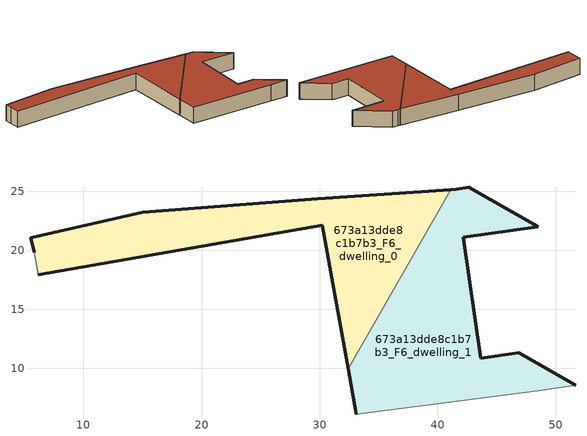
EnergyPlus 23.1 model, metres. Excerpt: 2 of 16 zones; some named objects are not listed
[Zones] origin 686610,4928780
673a13dde8c1b7b3_F6_dwelling_0
 floor to 673a13dde8c1b7b3_F5_dwelling_0 (EU_floor_Construction): 32.42,9.96 41.11,25.14 29.84,24.35 15.02,23.23 5.53,21.06 5.81,19.82 6.15,17.94 30.24,22.12 z18
 wall outside (EU_wall_Construction): 5.81,19.82 5.53,21.06 15.02,23.23 29.84,24.35 41.11,25.14 / 32.42,9.96 30.24,22.12 6.15,17.94 z18:21
 wall adiabatic (EU_wall_Construction): 6.15,17.94 5.81,19.82 z18:21
 wall to 673a13dde8c1b7b3_F6_dwelling_1 (EU_wall_Construction): 41.11,25.14 32.42,9.96 z18:21
 roof outside (EU_roof_Construction): 41.11,25.14 32.42,9.96 30.24,22.12 6.15,17.94 5.81,19.82 5.53,21.06 15.02,23.23 29.84,24.35 z21
673a13dde8c1b7b3_F6_dwelling_1
 floor to 673a13dde8c1b7b3_F5_dwelling_1 (EU_floor_Construction): 51.7,8.58 46.89,11.33 43.64,10.86 42.17,21.1 48.54,21.97 42.62,25.36 41.58,25.17 41.11,25.14 32.42,9.96 33.11,6.13 48.54,8.08 z18
 wall outside (EU_wall_Construction): 41.11,25.14 41.58,25.17 42.62,25.36 48.54,21.97 42.17,21.1 43.64,10.86 46.89,11.33 51.7,8.58 / 33.11,6.13 32.42,9.96 z18:21
 wall adiabatic (EU_wall_Construction): 51.7,8.58 48.54,8.08 33.11,6.13 z18:21
 roof outside (EU_roof_Construction): 48.54,21.97 42.17,21.1 43.64,10.86 46.89,11.33 51.7,8.58 48.54,8.08 33.11,6.13 32.42,9.96 41.11,25.14 41.58,25.17 42.62,25.36 z21
[Building]
EU S2 Campaign: North Axis=0; Terrain=City; Solar Distribution=FullExterior
[Site:Location]
Bologna: Latitude=44.5; Longitude=11.25; Time Zone=1; Elevation=37
[SizingPeriod:WeatherFileDays]
AnnualSizingPeriod: Begin Month=1; Begin Day of Month=1; End Month=12; End Day of Month=31; Day of Week for Start Day=Monday; Use Weather File Daylight Saving Period=No; Use Weather File Rain and Snow Indicators=No
[MATERIAL]
EU_InternalMass_Material: Roughness=MediumRough; Thickness=0.1; Conductivity=1; Density=1800; Specific Heat=900; Thermal Absorptance=0.9; Solar Absorptance=0.7; Visible Absorptance=0.7
[MATERIAL:NOMASS] Roughness=MediumRough; Thermal Absorptance=0.9; Solar Absorptance=0.7; Visible Absorptance=0.7
Name | Thermal Resistance
EU_wall_NoMass | 0.905828
EU_roof_NoMass | 0.37593
EU_floor_NoMass | 0.67114
[CONSTRUCTION]
EU_wall_Construction: EU_wall_NoMass
EU_roof_Construction: EU_roof_NoMass
EU_floor_Construction: EU_floor_NoMass
EU_InternalMass_Construction: EU_InternalMass_Material
[ZONE] Type=1; Multiplier=1; Ceiling Height=autocalculate; Floor Area=autocalculate; Part of Total Floor Area=Yes
Name | Volume
673a13dde8c1b7b3_F6_dwelling_0 | 478.261
673a13dde8c1b7b3_F6_dwelling_1 | 478.245
[INTERNALMASS] Construction=EU_InternalMass_Construction
Name | Zone or ZoneList | Surface Area
673a13dde8c1b7b3_F6_dwelling_0_EU_InternalMass | 673a13dde8c1b7b3_F6_dwelling_0 | 306.822
673a13dde8c1b7b3_F6_dwelling_1_EU_InternalMass | 673a13dde8c1b7b3_F6_dwelling_1 | 306.82
[OTHEREQUIPMENT] Fuel Type=Electricity; Design Level Calculation Method=Watts/Area; Power per Zone Floor Area=1; Fraction Latent=0; Fraction Radiant=0; Fraction Lost=0; Carbon Dioxide Generation Rate=0; EndUse Subcategory=EU_Step8_InternalGains
Name | Zone or ZoneList or Space or SpaceList | Schedule
EU_Step8_InternalGain_673a13dde8c1b7b3_F6_dwelling_0_f000 | 673a13dde8c1b7b3_F6_dwelling_0 | EU_Step8_GainSchedule_673a13dde8c1b7b3_F6_dwelling_0_f000
EU_Step8_InternalGain_673a13dde8c1b7b3_F6_dwelling_1_f000 | 673a13dde8c1b7b3_F6_dwelling_1 | EU_Step8_GainSchedule_673a13dde8c1b7b3_F6_dwelling_1_f000
[ZONEVENTILATION:DESIGNFLOWRATE] Schedule=EU_AlwaysOn; Design Flow Rate Calculation Method=AirChanges/Hour; Air Changes per Hour=0.73129; Ventilation Type=Natural; Fan Pressure Rise=0; Fan Total Efficiency=1; Constant Term Coefficient=1; Temperature Term Coefficient=0; Velocity Term Coefficient=0; Velocity Squared Term Coefficient=0; Minimum Indoor Temperature=-100; Maximum Indoor Temperature=100; Delta Temperature=-100; Minimum Outdoor Temperature=-100; Maximum Outdoor Temperature=100; Maximum Wind Speed=40
Name | Zone or ZoneList or Space or SpaceList
EU_ConstantAir_673a13dde8c1b7b3_F6_dwelling_0 | 673a13dde8c1b7b3_F6_dwelling_0
EU_ConstantAir_673a13dde8c1b7b3_F6_dwelling_1 | 673a13dde8c1b7b3_F6_dwelling_1
[HVACTEMPLATE:ZONE:IDEALLOADSAIRSYSTEM] System Availability Schedule=EU_AlwaysOn; Maximum Heating Supply Air Temperature=50; Minimum Cooling Supply Air Temperature=13; Maximum Heating Supply Air Humidity Ratio=0.0156; Minimum Cooling Supply Air Humidity Ratio=0.0077; Heating Limit=NoLimit; Cooling Limit=NoLimit; Heating Availability Schedule=EU_AlwaysOn; Cooling Availability Schedule=EU_CoolingOff; Dehumidification Control Type=ConstantSensibleHeatRatio; Cooling Sensible Heat Ratio=0.7; Dehumidification Setpoint=60; Humidification Control Type=None; Humidification Setpoint=30; Outdoor Air Method=None; Outdoor Air Flow Rate per Person=0.00944; Outdoor Air Flow Rate per Zone Floor Area=0; Outdoor Air Flow Rate per Zone=0; Demand Controlled Ventilation Type=None; Outdoor Air Economizer Type=NoEconomizer; Heat Recovery Type=None; Sensible Heat Recovery Effectiveness=0.7; Latent Heat Recovery Effectiveness=0.65
Name | Template Thermostat
673a13dde8c1b7b3_F6_dwelling_0 | EU_HeatOnly_673a13dde8c1b7b3_F6_dwelling_0
673a13dde8c1b7b3_F6_dwelling_1 | EU_HeatOnly_673a13dde8c1b7b3_F6_dwelling_1
[SIZING:ZONE] Zone Cooling Design Supply Air Temperature Input Method=SupplyAirTemperature; Zone Cooling Design Supply Air Temperature=13; Zone Heating Design Supply Air Temperature Input Method=SupplyAirTemperature; Zone Heating Design Supply Air Temperature=50; Zone Cooling Design Supply Air Humidity Ratio=0.008; Zone Heating Design Supply Air Humidity Ratio=0.008; Cooling Design Air Flow Method=DesignDay; Cooling Design Air Flow Rate=0; Cooling Minimum Air Flow per Zone Floor Area=0.000762; Cooling Minimum Air Flow=0; Cooling Minimum Air Flow Fraction=0.2; Heating Design Air Flow Method=DesignDay; Heating Design Air Flow Rate=0; Heating Maximum Air Flow per Zone Floor Area=0.002032; Heating Maximum Air Flow=0.141576; Heating Maximum Air Flow Fraction=0.3; Account for Dedicated Outdoor Air System=No; Dedicated Outdoor Air System Control Strategy=NeutralSupplyAir; Dedicated Outdoor Air Low Setpoint Temperature for Design=autosize; Dedicated Outdoor Air High Setpoint Temperature for Design=autosize; Zone Load Sizing Method=Sensible Load Only No Latent Load; Zone Latent Cooling Design Supply Air Humidity Ratio Input Method=HumidityRatioDifference; Zone Cooling Design Supply Air Humidity Ratio Difference=0.005; Zone Latent Heating Design Supply Air Humidity Ratio Input Method=HumidityRatioDifference; Zone Humidification Design Supply Air Humidity Ratio Difference=0.005
673a13dde8c1b7b3_F6_dwelling_0; 673a13dde8c1b7b3_F6_dwelling_1
[SCHEDULE:CONSTANT]
Name | Hourly Value
EU_AlwaysOn | 1
EU_CoolingOff | 0
[SCHEDULE:FILE] Column Number=1; Rows to Skip at Top=0; Number of Hours of Data=8760; Column Separator=Comma; Interpolate to Timestep=No; Minutes per Item=60; Adjust Schedule for Daylight Savings=Yes
Name | File
EU_Step8_GainSchedule_673a13dde8c1b7b3_F6_dwelling_0_f000 | ../../schedules/673a13dde8c1b7b3/673a13dde8c1b7b3_F6_dwelling_0_f000_gain.csv
EU_Step8_GainSchedule_673a13dde8c1b7b3_F6_dwelling_1_f000 | ../../schedules/673a13dde8c1b7b3/673a13dde8c1b7b3_F6_dwelling_1_f000_gain.csv
